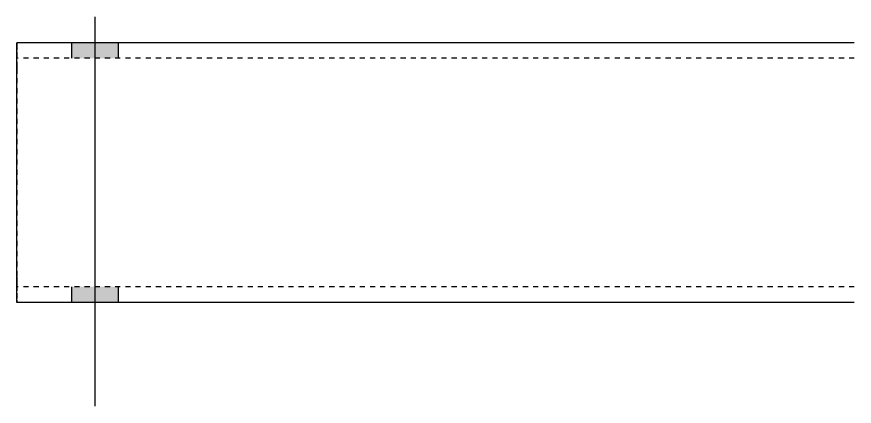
# Model space of a CAD drawing. Header units: millimetres. Extents: x 4 to 16712, y -13 to 217.
# Drawn here: x 11242.1 to 11564.1, y -13 to 137 of the extents above; entities that cross this region are included whole.
import ezdxf

# ---------------------------------------------------------------- set-up
doc = ezdxf.new("R2010")
doc.units = ezdxf.units.MM
doc.linetypes.add('DXK_LINE_DOT2', pattern=[3.9198, 1.9599, -1.9599])
doc.layers.add('STÅL', color=7, linetype='Continuous')

msp = doc.modelspace()

# ---------------------------------------------------------------- hatches: boundary and pattern name
at = {"layer": 'STÅL', "linetype": 'Continuous'}
for points in [[(11263.13, 121), (11281.13, 121), (11281.13, 127), (11263.13, 127)], [(11263.13, 121), (11281.13, 121), (11281.13, 127), (11263.13, 127)], [(11263.13, 27), (11281.13, 27), (11281.13, 33), (11263.13, 33)], [(11263.13, 27), (11281.13, 27), (11281.13, 33), (11263.13, 33)]]:
    msp.add_hatch(color=3, dxfattribs=at).paths.add_polyline_path(points)

# ---------------------------------------------------------------- linework, layer by layer
at = {"layer": 'STÅL', "color": 3, "linetype": 'Continuous'}
for p, q in [((11272.13, 137), (11272.13, -13)), ((11272.13, 137), (11272.13, -13)), ((11263.13, 127), (11263.13, 121)), ((11263.13, 127), (11263.13, 121)), ((11281.13, 127), (11281.13, 121)), ((11281.13, 127), (11281.13, 121)), ((11263.13, 33), (11263.13, 27)), ((11263.13, 33), (11263.13, 27)), ((11281.13, 33), (11281.13, 27)), ((11281.13, 33), (11281.13, 27))]:
    msp.add_line(p, q, dxfattribs=at)
at = {"layer": 'STÅL', "color": 2, "linetype": 'Continuous'}
for p, q in [((11564.13, 127), (11242.11, 127)), ((11242.11, 126.09), (11242.11, 127)), ((11242.11, 123.49), (11242.11, 126.09)), ((11242.11, 119.59), (11242.11, 123.49)), ((11242.11, 115), (11242.11, 119.59)), ((11242.11, 39), (11242.11, 115)), ((11242.11, 34.41), (11242.11, 39)), ((11242.11, 30.51), (11242.11, 34.41)), ((11242.11, 27.91), (11242.11, 30.51)), ((11242.11, 27), (11242.11, 27.91)), ((11564.13, 27), (11242.11, 27))]:
    msp.add_line(p, q, dxfattribs=at)
at = {"layer": 'STÅL', "color": 7, "linetype": 'DXK_LINE_DOT2'}
for p, q in [((11242.11, 127), (11242.13, 127)), ((11242.13, 127), (11242.13, 126.09)), ((11242.13, 126.09), (11242.13, 123.49)), ((11242.13, 123.49), (11242.13, 119.24)), ((11242.11, 121), (11242.13, 121)), ((11242.11, 120.54), (11242.11, 121)), ((11242.11, 119.59), (11242.11, 120.54)), ((11242.11, 119.24), (11242.11, 119.59)), ((11242.11, 117.3), (11242.11, 119.24)), ((11564.13, 121), (11242.13, 121)), ((11242.13, 120.54), (11242.13, 121)), ((11242.13, 119.59), (11242.13, 120.54)), ((11242.13, 117.3), (11242.13, 119.59)), ((11242.13, 119.24), (11242.13, 115)), ((11242.11, 117.3), (11242.11, 39)), ((11242.13, 117.3), (11242.13, 39)), ((11242.13, 36.7), (11242.13, 115)), ((11242.11, 39), (11242.11, 36.7)), ((11242.13, 36.7), (11242.13, 39)), ((11242.11, 36.7), (11242.11, 34.76)), ((11242.13, 34.76), (11242.13, 36.7)), ((11242.13, 36.7), (11242.13, 33.46)), ((11242.11, 34.76), (11242.11, 33.46)), ((11242.11, 33.46), (11242.11, 33)), ((11242.11, 33), (11242.13, 33)), ((11242.13, 33.46), (11242.13, 34.76)), ((11242.13, 33), (11242.13, 33.46)), ((11242.13, 33.46), (11242.13, 30.51)), ((11564.13, 33), (11242.13, 33)), ((11242.13, 30.51), (11242.13, 27.91)), ((11242.11, 27), (11242.13, 27)), ((11242.13, 27.91), (11242.13, 27))]:
    msp.add_line(p, q, dxfattribs=at)

doc.saveas('drawing.dxf')
